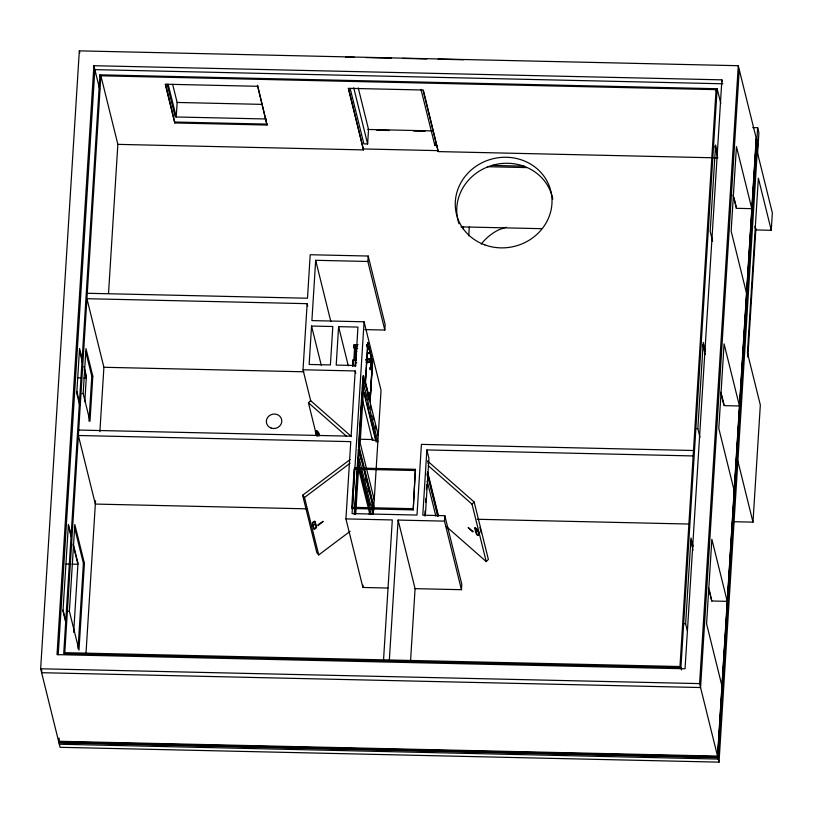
<?xml version="1.0" encoding="UTF-8"?>
<svg xmlns="http://www.w3.org/2000/svg" width="813" height="813" viewBox="0 0 813 813"><rect width="100%" height="100%" fill="white"/><g stroke="black" fill="none" stroke-linecap="round" stroke-linejoin="round"><path stroke-width="1.22" d="M353.919 346.877L354.041 344.946L357.832 344.651M365.088 382.334L370.098 401.774L372.608 362.212L367.842 342.791M353.858 360.027L354.478 349.549M315.017 528.216L315.424 527.932A1.555 0.528 -40.1 0 1 315.109 528.298M365.423 383.157L367.852 342.812L365.332 382.781M372.547 362.212L366.053 362.568M367.994 343.97L367.994 343.147M370.017 401.449L369.976 399.925M40.65 668.774L79.328 50.863L738.275 65.701L757.706 144.226L719.027 762.137L60.081 747.299L40.65 668.774L699.597 683.611L719.027 762.137M41.778 670.166L41.626 672.697L700.572 687.534L739.241 69.623M93.881 65.711L57.012 654.628L685.044 668.764L721.903 79.847L93.881 65.711L99.694 89.227M58.221 654.75L94.847 69.633L722.879 83.78M720.785 103.424L717.147 88.729L99.938 74.826L63.719 653.591L680.928 667.493L681.528 669.942M58.749 738.743L58.587 741.273L717.544 756.11L756.212 138.2M58.973 738.031L58.729 741.832L717.676 756.669L756.354 138.759M100.883 75.792L64.776 652.676L679.973 666.528L716.08 89.643L100.883 75.792L117.855 144.368L108.515 293.564M69.39 611.264L74.816 524.558L84.41 563.348L78.983 650.044L69.39 611.264L68.383 611.234M83.16 393.543L85.975 348.594L92.814 376.226L89.999 421.175L83.16 393.543L82.154 393.512M84.796 401.652L86.402 376.084L84.024 366.47M73.658 632.382L77.997 563.206L73.2 543.806M88.993 421.144L91.808 376.206L85.863 352.181M78.058 648.764L83.404 563.328L74.41 526.966M86.015 653.063L95.548 500.808M99.877 431.693L103.901 367.273L86.93 298.706L307.151 303.666L307.761 306.115M267.04 125.039L257.508 85.345L267.04 125.039L174.825 122.966L165.588 84.481M172.651 84.308L177.143 102.458L176.238 116.96L168.149 84.278M310.891 401.612L303.015 369.773L307.151 303.666M311.552 326.043L309.153 364.468L330.403 364.946L332.812 326.521L311.552 326.043L321.257 365.23M364.935 329.6L384.813 330.048L367.842 261.471L315.668 260.302L311.897 320.607L364.072 321.785L381.043 390.362L373.33 514.395M355.616 366.307L357.933 327.09L338.604 326.653L336.206 365.078L355.525 365.515M117.855 144.368L363.502 149.897L348.635 88.617M352.629 366.338L353.208 359.498L352.751 366.317M353.919 347.09L354.062 347.72L353.96 345.139M354.559 344.976L354.133 345.616M354.671 352.07C355.332 339.306 354.316 361.318 355.332 351.623M350.169 88.475L363.878 143.881L367.628 143.972L368.533 129.47L358.269 87.967M354.905 360.179L355.261 355.535L356.399 360.342M355.068 366.622L355.271 363.36M355.515 359.519L355.311 362.781L356.775 362.811M356.399 345.383L356.196 348.645L357.659 348.675M387.964 588.043L362.903 587.474L345.932 518.907L350.769 441.632L78.373 435.494L95.345 504.07L306.918 508.836M303.015 369.773L355.19 370.952L351.104 436.195L78.709 430.057M352.385 508.521L354.549 467.953L415.382 469.325L413.217 509.893L351.683 508.511L354.153 469.142L415.677 470.534M364.072 321.785L352.07 513.592L416.998 515.056L421.419 444.376L693.499 450.504M367.842 261.471L368.187 256.034L310.21 254.733L307.487 298.229L87.276 293.269M354.295 514.344L358.35 449.538L358.97 449.548L373.675 508.958M363.574 375.901L359.133 446.937L373.838 506.347L373.218 506.336L358.513 446.926L362.964 375.88L363.574 375.901L378.279 435.311L377.659 435.301M354.59 514.527L354.905 509.517M355.139 505.747L355.708 496.611M355.942 492.881L356.49 484.172M356.785 479.396L357.344 470.483M357.568 466.855L358.127 458.034M359.224 440.392L359.773 431.683M360.057 427.079L360.555 419.234M360.85 414.528L361.409 405.545M361.643 401.805L362.192 393.096M362.496 388.187L362.964 380.647M354.915 514.355L358.97 449.548M355.708 514.07L359.183 458.593L372.964 514.273M370.047 367.689C368.96 373.431 373.187 364.59 370.555 369.539L370.047 367.71M368.604 393.207L368.492 395.047L368.452 393.055L369.234 393.086M372.222 365.921L370.738 365.86L372.069 366.409L370.362 396.592L369.183 396.388L368.716 398.279L370.128 398.868M370.748 365.88L371.206 363.99L372.395 364.194M370.911 365.738L370.972 364.631L372.313 364.712M369.183 396.388L369.153 396.917M371.206 363.99L371.175 364.519M372.384 363.624L371.236 363.553L371.277 362.903L372.425 362.974M371.094 365.891L372.09 366.439M371.236 363.574L371.277 362.923M366.084 360.952L371.876 360.921L372.456 363.096M369.956 401.449L372.456 361.419L372.364 362.283M362.903 587.474L363.035 585.208M369.153 412.232L376.114 440.341L372.415 440.26L372.537 438.227M372.893 511.479L373.004 509.792M373.218 506.336L373.319 504.649M384.813 330.048L385.159 324.611L368.187 256.034M383.543 659.851L392.303 519.944L345.932 518.907M389.346 659.983L398.106 520.076L444.477 521.123L461.449 589.699L415.077 588.653L398.106 520.076M437.374 145.537L434.874 145.486L435.026 143.068M413.217 509.893L415.382 469.325M717.869 157.885L438.248 151.584L423.38 90.304M410.575 660.502L415.077 588.653M693.154 455.941L426.876 449.945L422.79 515.188L444.823 515.686L461.794 584.262L461.449 589.699M424.782 515.727L425.087 510.757M425.636 502.058L425.87 498.328M426.408 489.629L426.723 484.66M427.262 475.961L427.496 472.231M428.045 463.532L428.197 461.042M425.321 515.981L428.929 458.268L426.876 449.945M444.477 521.123L444.823 515.686M463.339 229.408L463.491 226.918M468.745 235.821L469.294 227.051M680.928 667.493L717.147 88.729M687.432 631.132L685.623 623.815L690.989 537.982L693.103 546.519M699.952 437.211L697.839 428.664L703.235 342.395L705.349 350.942M699.597 683.611L738.275 65.701M721.934 685.867L706.578 623.795L711.863 539.273L727.229 601.346L711.771 601L709.393 590.584M746.517 293.188L731.151 231.116L736.446 146.584L751.801 208.656L736.344 208.311L736.405 207.366M756.497 139.318L717.818 757.238L58.871 742.391M756.598 139.745L717.92 757.655L58.973 742.818M752.736 127.58L757.655 127.692L718.265 759.057L59.319 744.22M757.482 155.527L758.905 132.743L757.655 127.692M747.848 357.07L755.907 228.311M733.946 521.712L752.99 522.139L760.328 404.996L747.432 352.872L758.366 178.169L771.263 230.292L755.805 229.947L754.901 226.309M771.263 230.292L772.35 212.894L757.228 151.797M367.72 343.94L368.004 345.281M370.047 400.87L365.535 382.395M365.576 385.403L365.698 385.901M367.862 343.96L372.405 362.161M354.295 345.972L354.905 348.259M356.49 355.037L355.596 351.429M481.306 532.922L479.965 527.352M368.126 347.862L367.974 347.11L367.71 347.7M371.013 359.295L370.83 358.655L370.565 359.244M367.994 344.417L367.385 344.478L367.852 344.194M367.334 346.805L367.842 345.972L367.161 346.704M316.582 435.748L308.422 402.74L310.576 400.596L351.45 436.561M474.162 502.007L488.379 559.456L486.225 561.59L472.007 504.141L474.162 502.007L427.587 461.032M354.112 344.976L357.832 344.712M317.903 524.842L323.188 521.346L317.842 525.777M366.582 358.98L369.315 358.624L366.602 359.061M353.868 346.714L357.192 346.724M350.078 531.356L318.726 554.923L316.846 552.688L302.629 495.239L350.159 459.518M318.726 554.923L304.509 497.465L350.017 463.268M354.366 345.982L356.561 355.047M353.929 346.592L357.202 346.745M352.751 365.403L355.667 365.586M367.862 344.346L367.385 344.478M367.801 345.322L366.714 345.301L367.72 345.332M506.143 227.193L498.552 229.906A48.587 45.111 -13.9 0 0 481.266 244.103M369.661 395.077L369.072 393.248M370.372 359.702L371.389 360.342L370.515 359.631C368.919 359.133 370.606 361.582 369.905 359.732M369 358.929L370.443 358.736M369.021 358.787L370.819 358.574M369.661 352.984L368.076 352.913L368.218 353.564L369.732 353.32M365.85 359.793L366.937 359.732L365.85 359.844M353.116 360.454L355.982 360.515M367.862 344.519L366.754 344.651M366.683 345.738L367.7 345.769M367.222 346.602L367.324 347.324M354.001 347.72L353.98 347.192M345.637 57.103L354.509 57.306M365.911 57.56L391.246 58.13M402.648 58.394L426.723 58.932M438.126 59.186L463.461 59.756M257.447 86.29L165.232 84.206L174.825 122.966M177.143 102.458L262.193 104.379M266.369 118.993L175.202 116.95L167.102 84.247M174.876 122.021L267.091 124.104M367.7 129.45L432.455 130.913M376.724 130.212L389.427 130.497M413.553 131.045L424.975 131.299M363.563 148.962L438.309 150.639M492.363 165.435L524.1 166.157M487.363 166.706L526.621 167.59M460.991 226.868L541.356 228.677M367.456 348.858L367.527 349.133M356.897 351.734L354.783 351.663M372.1 367.628L372.232 367.913M103.901 367.273L303.869 371.785M365.698 376.907L365.769 377.191M91.808 376.206L92.814 376.226M77.946 377.842L81.513 377.923M83.891 377.974L86.269 378.025L84.196 369.62M370.342 395.687L370.474 395.961M696.832 428.644L697.839 428.664M360.311 439.254L372.913 439.538M358.513 446.926L359.133 446.937M352.08 507.312L412.913 508.684M369.031 513.938L371.5 513.989M477.282 519.273L688.611 524.039M83.404 563.328L84.41 563.348M66.026 563.998L69.603 564.08M71.981 564.131L77.926 564.263L73.129 544.893M684.617 623.784L685.623 623.815M371.013 359.356L366.693 359.427M372.293 364.844L372.151 365.759M369.234 393.106L368.604 393.228M369 399.244L370.189 399.417L370.078 398.817M472.485 531.834L468.156 527.515L473.349 531.661M428.278 465.676L472.007 504.141M308.422 402.74L346.44 436.185M446.296 526.478L486.225 561.59M302.629 495.239L304.509 497.465M721.903 79.847L722.391 81.808M716.08 89.643L716.69 92.093M733.987 197.61L736.1 206.146M733.031 194.927L736.344 208.311M717.401 152.326L715.592 145.009L710.186 231.42L712.595 241.176M714.891 146.208L717.605 157.194M721.629 394.996L724.048 404.762M737.879 461.052L752.99 522.139M720.684 392.242L723.997 405.636L739.454 405.982L724.088 343.909L718.804 428.431L734.159 490.503M702.839 344.814L705.247 354.58M708.458 587.606L711.771 601M690.593 540.401L693.011 550.167M438.248 151.584L423.014 90.009L348.269 88.332L363.502 149.897M420.982 89.328L434.874 145.486M353.736 87.814L367.628 143.972M427.547 471.723L438.431 515.727M427.526 473.186L438.116 515.97M427.242 473.867L437.729 516.225M427.191 481.083L435.88 516.184M367.893 343.909L372.445 362.446M368.238 353.025L368.36 353.492M366.937 359.783L366.643 358.553L366.765 359.681M364.763 383.157L365.657 386.795M367.161 392.862L368.96 400.138M370.464 406.195L371.358 409.833M372.862 415.9L373.767 419.538M375.26 425.595L376.165 429.234M353.929 347.222L354.529 349.417M364.315 392.669L366.135 400.006M366.734 402.445L368.553 409.782M363.137 389.742L376.023 441.794L377.872 441.835L363.797 384.945L360.159 442.933L374.244 499.822M362.131 398.695L372.415 440.26M355.19 370.952L355.779 373.33M338.604 326.653L348.31 365.84M315.668 260.302L330.82 321.521M358.35 449.538L359.255 453.176M359.854 455.595L360.748 459.233M365.555 478.633L366.45 482.272M367.954 488.339L368.848 491.977M371.856 504.101L373.055 508.948M372.74 510.849L373.35 513.308M360.311 468.766L369.387 505.432M358.228 462.18L371.114 514.233M358.198 467.262L369.691 513.714M354.549 467.953L354.844 469.162M319.204 435.677C320.861 434.132 314.357 426.927 316.714 432.638M318.859 436.012C319.448 431.988 312.141 426.205 317.182 436.235M99.938 74.826L100.548 77.276M79.328 50.863L79.806 52.825M82.235 359.265L79.562 348.452L76.747 393.39L79.725 405.413M79.44 350.423L82.408 362.425M76.869 391.449L80.141 404.65M71.097 535.33L68.404 524.415L62.977 611.112L66.27 624.445M68.333 525.533L71.036 536.428M63.048 610.055L66.341 623.368M366.429 362.547L372.242 362.313M369.072 359.153L366.826 359.275M458.999 223.788A48.587 45.111 -13.9 0 1 457.282 216.898M457.109 215.74A48.587 45.111 -13.9 0 1 497.902 164.043A48.587 45.111 -13.9 0 1 552.779 199.124M315.8 527.647A1.555 0.528 -40.1 0 0 316.196 526.814L314.855 521.377A1.555 0.528 -40.1 0 0 313.483 521.733A1.555 0.528 -40.1 0 0 312.395 523.216L313.737 528.653A1.555 0.528 -40.1 0 0 314.194 528.785M317.009 433.329L317.842 434.152L317.1 433.329M476.083 530.757L476.916 531.58L476.164 530.767M313.95 524.893L314.844 524.222L313.95 524.893M368.939 397.039L368.878 398.146L370.088 398.187L370.149 397.079L368.95 397.059M369.712 397.242L369.824 397.994L369.712 397.262M371.734 364.844L371.846 365.596L371.734 364.864M474.914 528.104C476.591 541.549 482.109 533.064 474.965 528.084M475.259 527.759C477.18 541.519 482.455 532.82 475.259 527.759M316.501 527.17L315.149 521.733A1.555 0.528 -40.1 0 0 313.788 522.088A1.555 0.528 -40.1 0 0 312.7 523.572L314.042 529.009A1.555 0.528 -40.1 0 0 315.403 528.653A1.555 0.528 -40.1 0 0 316.501 527.17M484.802 244.896A48.587 45.111 -13.9 0 0 551.661 195.415A48.587 45.111 -13.9 0 0 474.457 167.387A48.587 45.111 -13.9 0 0 484.802 244.896M271.146 428.075A7.774 7.215 -13.9 0 0 281.735 420.036A7.774 7.215 -13.9 0 0 269.316 415.707A7.774 7.215 -13.9 0 0 271.146 428.075"/></g></svg>
